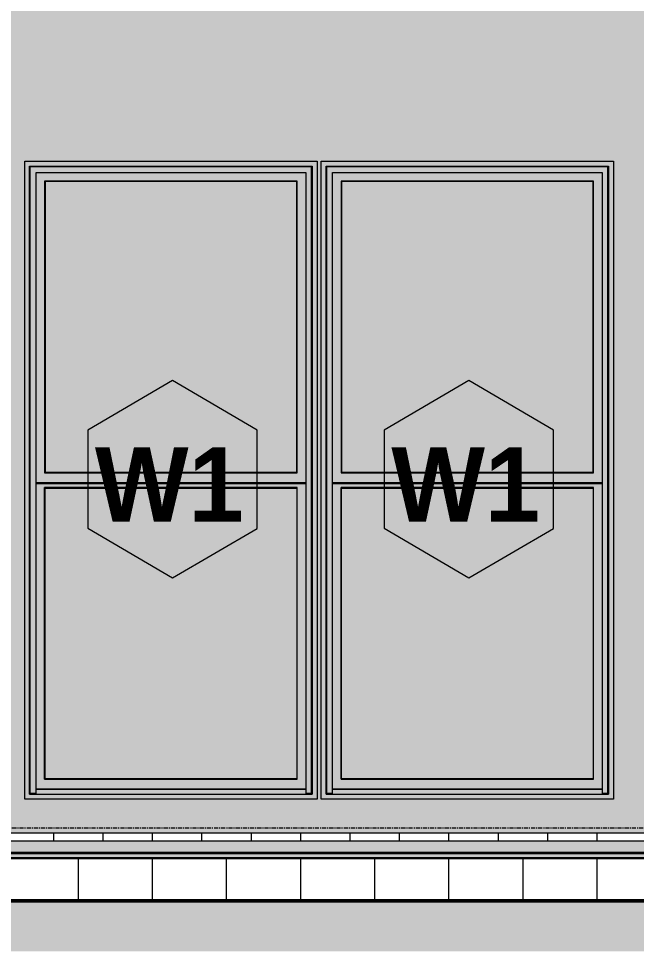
# Model space of a CAD drawing. Header units: inches. Extents: x -4168 to 4202, y -264 to 629.
# Drawn here: x -3672.8 to -3597.8, y -15 to 98.3 of the extents above; entities that cross this region are included whole.
import ezdxf

# ---------------------------------------------------------------- set-up
doc = ezdxf.new("R2010")
doc.units = ezdxf.units.IN
doc.header["$MEASUREMENT"] = 0
doc.linetypes.add('Grid Line 1_2_', pattern=[0.8749999999999999, 0.4999999999999999, -0.125, 0.125, -0.125])
for name, color, linetype, lineweight in [('0-1', 7, 'Continuous', 5), ('0-2', 7, 'Continuous', 9), ('A-FLOR-2', 192, 'Continuous', 9), ('A-FLOR-LEVL-1', 51, 'Grid Line 1_2_', 9), ('A-FLOR-MCUT', 51, 'Continuous', 13), ('A-FLOR-PATT-1', 252, 'Continuous', 9), ('A-GLAZ-1', 151, 'Continuous', 9), ('A-GLAZ-IDEN', 152, 'Continuous', 9), ('A-WALL-3', 113, 'Continuous', 9), ('A-WALL-PATT-3', 111, 'Continuous', 9), ('S-BEAM-2', 7, 'Continuous', 9), ('S-BEAM-4', 10, 'Continuous', 9)]:
    doc.layers.add(name, color=color, linetype=linetype, lineweight=lineweight)
doc.styles.add('Century Gothic_B', font='GOTHICB.TTF', dxfattribs={"height": 8.999999999999991})

# ---------------------------------------------------------------- blocks, each defined once
blk = doc.blocks.new('034100 - Precast Structural Concrete - Solid Plank - 12_-1863259-BUILDING ELEVATION - WEST')
at = {"layer": 'S-BEAM-4'}
blk.add_hatch(color=256, dxfattribs=at).paths.add_polyline_path([(-3579.323736679695, -14.9999999999998), (-3491.323736679719, -14.99999999999991), (-3491.323736679719, -8.75000000000509), (-3819.323736679696, -8.750000000005027), (-3819.323736679696, -3.750000000005141), (-3491.323736679719, -3.750000000005203), (-3491.323736679719, -2.999999999995654), (-3823.323736679697, -2.999999999995578), (-3823.323736679697, -14.99999999999984), (-3820.398074297922, -14.99999999999797), (-3819.323736679696, -14.46552403708816), (-3820.174678673276, -14.99999999999797), (-3586.948736679697, -14.99999999999789)], flags=0)
at = {"layer": 'S-BEAM-2'}
blk.add_line((-3491.323736679719, -3.000000000000036), (-3823.323736679695, -2.999999999995515), dxfattribs=at)
blk = doc.blocks.new('CTR - 1st Phase - Structure_rvt-1-BUILDING ELEVATION - WEST')
at = {"layer": '0-2'}
blk.add_blockref('034100 - Precast Structural Concrete - Solid Plank - 12_-1863259-BUILDING ELEVATION - WEST', (0, 0), dxfattribs=at)
blk = doc.blocks.new('Window-Double_Hung-Marvin-Essential - ESDH3066 - 1st Floor-3357216-BUILDING ELEVATION - WEST')
at = {"layer": 'A-GLAZ-1'}
h = blk.add_hatch(color=256, dxfattribs=at)
h.paths.add_polyline_path([(-3403.885582870188, 3.500000000000064), (-3368.973736679711, 3.500000000000064), (-3368.973736679711, 81.00000000000017), (-3404.473736679711, 81.00000000000017), (-3404.473736679711, 3.500000000000064)], flags=0)
h.paths.add_polyline_path([(-3369.641172696485, 4.088299594756911), (-3403.885582870188, 4.088299594757082), (-3403.848736679712, 80.41184619047647), (-3369.561890489235, 80.41184619047596), (-3369.561890489235, 4.088299594773112)], flags=0)
for points in [[(-3403.885482633855, 4.088399699746851), (-3403.806300662938, 4.169147908127236), (-3403.806300662938, 80.33256398322777), (-3403.885582870188, 80.41184619047749), (-3403.885482737709, 4.167477916120966)], [(-3403.806300662938, 80.33256398322641), (-3369.598736679711, 80.37500000000006), (-3369.598736679711, 80.41184619047647), (-3403.848736679712, 80.37500000000006)], [(-3403.098986679716, 4.167477916120966), (-3403.098986679716, 79.62525000001051), (-3370.348486679707, 79.62525000000454), (-3370.348486679707, 4.167477916121136), (-3369.641172696485, 4.167477916121136), (-3369.641172696485, 80.33256398322641), (-3403.806300662938, 80.33256398322777), (-3403.806300662938, 4.167477916120966), (-3403.442486679712, 4.167477916120966)], [(-3369.561890489235, 4.088299594756911), (-3369.561890489235, 80.41184619047596), (-3369.641172696485, 80.33256398322641), (-3369.641172696485, 4.167477916121136), (-3369.561990725705, 4.088399856071256)], [(-3402.004986679712, 78.53125000000028), (-3371.442486679712, 78.53125000000045), (-3371.442486679712, 78.59196391452917), (-3402.065700594241, 78.591963914529)], [(-3402.065700594241, 43.15803608547163), (-3402.004986679712, 43.21875000000052), (-3402.004986679712, 78.53125000000028), (-3402.065700594241, 78.53125000000028), (-3402.065700594241, 43.21875000000052)], [(-3401.660467851718, 43.21875000000052), (-3371.442486679712, 43.21875000000052), (-3371.442486679712, 78.53125000000045), (-3402.004986679712, 78.53125000000028), (-3402.004986679712, 43.21875000000052)], [(-3371.381772765183, 43.15803608547163), (-3371.381772765183, 78.59196391452917), (-3371.442486679712, 78.53125000000045), (-3371.442486679712, 43.21875000000052)], [(-3371.381772765183, 43.15803608547163), (-3371.442486679712, 43.21875000000052), (-3402.004986679712, 43.21875000000052), (-3402.004986679712, 43.15803608547163), (-3371.442486679712, 43.15803608547163)], [(-3370.942486679711, 41.80698881620498), (-3370.348486679707, 41.80698881620498), (-3370.348486679707, 41.93750000000058), (-3403.098986679716, 41.93750000000058), (-3403.098986679716, 41.80698881620498), (-3371.381772765183, 41.80698881620498)], [(-3371.442486679712, 41.28125000000041), (-3371.442486679712, 41.34196391452929), (-3402.065700594241, 41.34196391452929), (-3402.004986679712, 41.28125000000058), (-3401.660467851718, 41.28125000000058)], [(-3402.065700594241, 5.908036085471061), (-3402.004986679712, 5.96874999999978), (-3402.004986679712, 41.28125000000058), (-3402.065700594241, 41.28125000000058), (-3402.065700594241, 5.968750000000291)], [(-3402.004986679712, 5.96874999999978), (-3371.442486679712, 5.968750000000291), (-3371.442486679712, 41.28125000000058), (-3402.004986679712, 41.28125000000058), (-3402.004986679712, 12.50630182584172)], [(-3371.381772765183, 5.908036085471231), (-3371.381772765183, 41.34196391452929), (-3371.442486679712, 41.28125000000041), (-3371.442486679712, 5.968750000000121)], [(-3402.065700594241, 5.908036085471061), (-3371.381772765183, 5.908036085471231), (-3371.442486679712, 5.968750000000121), (-3402.004986679712, 5.96874999999978)], [(-3403.885582870188, 4.088299594756911), (-3403.806300662938, 4.088299594756911), (-3369.562026974504, 4.088299594756911), (-3369.641172696485, 4.167477916121136), (-3370.348486679707, 4.187008345490888), (-3370.348486679707, 4.659291752848908), (-3403.098986679716, 4.654629252108982), (-3403.098986679716, 4.167477916120966), (-3403.806300662938, 4.167477916120966), (-3403.885482633855, 4.088399699746851)], [(-3403.885582870188, 4.088299594756911), (-3403.885482633855, 4.088399699746851), (-3403.885582870188, 4.167477916120966)]]:
    blk.add_hatch(color=256, dxfattribs=at).paths.add_polyline_path(points, flags=0)
h = blk.add_hatch(color=256, dxfattribs=at)
h.paths.add_polyline_path([(-3403.098986679716, 41.93750000000058), (-3370.348486679707, 41.94466342962631), (-3370.348486679707, 79.62525000000471), (-3403.098986679716, 79.62525000000471), (-3403.098986679716, 42.12474999999609)], flags=0)
h.paths.add_polyline_path([(-3371.381772765183, 43.15803608546771), (-3402.065700594241, 43.1580360854718), (-3402.065700594241, 78.59196391452883), (-3371.381772765183, 78.59196391452917), (-3371.381772765183, 48.4020518258418)], flags=0)
h = blk.add_hatch(color=256, dxfattribs=at)
h.paths.add_polyline_path([(-3384.901967851717, 4.687500000000178), (-3370.348486679707, 4.687500000000178), (-3370.348486679707, 41.80698881620498), (-3403.098986679716, 41.78125000000268), (-3403.098986679716, 4.687500000000178), (-3401.660467851718, 4.687500000000178)], flags=0)
h.paths.add_polyline_path([(-3402.065700594241, 5.908036085471061), (-3402.065700594241, 41.3419639145264), (-3371.381772765183, 41.34196391452929), (-3371.381772765183, 5.908036085471061), (-3401.660467851718, 5.908036085471231)], flags=0)
for p, q in [((-3403.885482766586, 4.088299594756813), (-3403.885582870187, 80.41184619047623)), ((-3403.806300662937, 80.33256398322638), (-3403.885582870187, 80.41184619047624)), ((-3403.885582870187, 80.41184619047624), (-3369.561890489234, 80.41184619047624)), ((-3403.806300662937, 4.167477916121006), (-3403.806300662937, 80.33256398322638)), ((-3369.641172696484, 80.33256398322638), (-3403.806300662937, 80.33256398322638)), ((-3403.098986679715, 4.167477916121011), (-3403.098986679715, 79.62525000000456)), ((-3403.098986679715, 79.62525000000456), (-3370.348486679706, 79.62525000000456)), ((-3370.348486679706, 79.62525000000456), (-3370.348486679706, 4.167477916121008)), ((-3369.641172696484, 80.33256398322638), (-3369.561890489234, 80.41184619047624)), ((-3369.641172696484, 4.167477916121032), (-3369.641172696484, 80.33256398322638)), ((-3369.561890489234, 80.41184619047624), (-3369.561890489234, 4.088299594756815)), ((-3402.06570059424, 78.59196391452889), (-3402.004986679711, 78.53125000000001)), ((-3402.06570059424, 78.59196391452889), (-3402.06570059424, 43.1580360854715)), ((-3371.381772765182, 78.59196391452889), (-3402.06570059424, 78.59196391452889)), ((-3371.442486679711, 78.53125000000001), (-3402.004986679711, 78.53125000000001)), ((-3402.004986679711, 78.53125000000001), (-3402.004986679711, 43.21875000000038)), ((-3371.381772765182, 78.59196391452889), (-3371.442486679711, 78.53125000000001)), ((-3371.442486679711, 43.21875000000037), (-3371.442486679711, 78.53125000000003)), ((-3371.381772765182, 43.1580360854715), (-3371.381772765182, 78.59196391452889)), ((-3402.004986679711, 43.21875000000038), (-3402.06570059424, 43.1580360854715)), ((-3402.06570059424, 43.1580360854715), (-3371.381772765182, 43.1580360854715)), ((-3402.004986679711, 43.21875000000038), (-3371.442486679711, 43.21875000000038)), ((-3371.381772765182, 43.1580360854715), (-3371.442486679711, 43.21875000000037)), ((-3370.348486679706, 41.93750000000038), (-3403.098986679715, 41.93750000000038)), ((-3370.348486679706, 41.80698881620492), (-3403.098986679715, 41.80698881620492)), ((-3371.381772765182, 41.34196391452925), (-3402.06570059424, 41.34196391452925)), ((-3402.06570059424, 41.34196391452925), (-3402.004986679711, 41.28125000000038)), ((-3402.06570059424, 5.908036085471268), (-3402.06570059424, 41.34196391452925)), ((-3402.004986679711, 41.28125000000038), (-3371.442486679711, 41.28125000000038)), ((-3402.004986679711, 5.968750000000137), (-3402.004986679711, 41.28125000000038)), ((-3371.442486679711, 41.28125000000038), (-3371.381772765182, 41.34196391452925)), ((-3371.442486679711, 41.28125000000038), (-3371.442486679711, 5.968750000000131)), ((-3371.381772765182, 5.908036085471268), (-3371.381772765182, 41.34196391452925)), ((-3402.004986679711, 5.968750000000137), (-3402.06570059424, 5.908036085471266)), ((-3402.06570059424, 5.908036085471266), (-3371.381772765182, 5.908036085471266)), ((-3371.442486679711, 5.968750000000134), (-3402.004986679711, 5.968750000000134)), ((-3371.442486679711, 5.968750000000137), (-3371.381772765182, 5.908036085471263)), ((-3370.348486679706, 4.687500000000146), (-3403.098986679715, 4.687500000000143)), ((-3370.348486679706, 4.65929175284866), (-3403.098986679715, 4.65929175284866)), ((-3403.885582870187, 4.088299594756813), (-3369.561890489234, 4.088299594756813)), ((-3403.806300662937, 4.167477916121008), (-3403.885482633718, 4.088295945340161)), ((-3403.098986679715, 4.167477916121008), (-3403.806300662937, 4.167477916121008)), ((-3369.641172696484, 4.16747791612103), (-3370.348486679706, 4.16747791612103)), ((-3369.56199437512, 4.088299594756733), (-3369.641172696484, 4.16747791612103))]:
    blk.add_line(p, q, dxfattribs=at)
blk = doc.blocks.new('Window Tag - ONE-2920521-BUILDING ELEVATION - WEST')
at = {"layer": 'A-GLAZ-IDEN'}
for p, q in [((-2120.305768130986, 200.3712466953369), (-2130.589500966065, 194.3157391837345)), ((-2110.034286366697, 194.3205328521153), (-2120.305768130986, 200.3712466953369)), ((-2130.589500966065, 194.3157391837345), (-2130.589500966065, 182.4291773866557)), ((-2110.034286366697, 182.3814107958731), (-2110.034286366697, 194.3205328521153)), ((-2130.589500966065, 182.4291773866557), (-2120.305768130986, 176.3712466953369)), ((-2120.305768130986, 176.3712466953369), (-2110.034286366697, 182.3814107958731))]:
    blk.add_line(p, q, dxfattribs=at)

msp = doc.modelspace()

# ---------------------------------------------------------------- hatches: boundary and pattern name
at = {"layer": 'A-FLOR-PATT-1'}
h = msp.add_hatch(dxfattribs=at)
h.set_pattern_fill('FP_8', color=256, style=0, pattern_type=2)
h.set_pattern_definition([(90, (-2936.56, 0), (-6, 3.673940397442059e-16), [])])
h.paths.add_polyline_path([(-2128.014467851716, -1.625000000005002), (-2098.698736679716, -1.625000000005002), (-2098.698736679716, -0.625000000005059), (-2253.923736679713, -0.625000000005059), (-2253.923736679713, -1.625000000005002), (-2161.531467851716, -1.625000000005002)], flags=0)
h.paths.add_polyline_path([(-3807.040820013094, -1.625000000005002), (-2632.323736679732, -1.625000000005002), (-2632.349835890547, -0.625000000005059), (-3819.323736679696, -0.625000000005059), (-3819.323736679696, -1.625000000005002), (-3807.673736679707, -1.625000000005002)], flags=0)
h = msp.add_hatch(dxfattribs=at)
h.set_pattern_fill('FP_10', color=256, style=0, pattern_type=2)
h.set_pattern_definition([(216.87, (-2930.162, 15.994), (47.98094285780206, 31.98708571402424), [7.997000000000001, -71.971]), (206.565, (-2920.566, 11.196), (-15.99371410196689, -15.9941327437453), [17.881, -17.881]), (198.435, (-2920.566, 3.199), (-31.9867404745119, -15.99388029266887), [10.115, -40.46099999999999])])
h.paths.add_polyline_path([(-2128.014467851716, -3.125000000005002), (-2098.698736679716, -3.125000000005002), (-2098.698736679716, -1.625000000005002), (-2253.923736679713, -1.625000000005002), (-2253.923736679713, -3.125000000005002), (-2161.531467851716, -3.125000000005002)], flags=0)
h.paths.add_polyline_path([(-3491.323736679719, -3.125000000005002), (-2632.323736679732, -3.125000000005002), (-2632.323736679732, -1.625000000005002), (-3819.323736679696, -1.625000000005002), (-3819.323736679696, -2.999999999995566), (-3491.323736679719, -2.999999999995566)], flags=0)
h = msp.add_hatch(dxfattribs=at)
h.set_pattern_fill('FP_9', color=256, style=0, pattern_type=2)
h.set_pattern_definition([(0, (-2936.56, 0), (0, 9), []), (90, (-2936.56, 0), (-9, 5.51091059616309e-16), [])])
h.paths.add_polyline_path([(-2848.629967851717, -8.750000000005), (-1940.32373667968, -8.750000000005), (-1940.32373667968, -3.750000000005115), (-3819.323736679696, -3.750000000005115), (-3819.323736679696, -8.750000000005), (-2865.388467851717, -8.750000000005)], flags=0)
at = {"layer": 'A-WALL-PATT-3'}
h = msp.add_hatch(dxfattribs=at)
h.set_pattern_fill('FP_11', color=256, style=0, pattern_type=2)
h.set_pattern_definition([(0, (-3827.636, -29.2), (0, 4), []), (90, (-3827.636, -29.2), (-7.999999999999999, 8), [4, -28]), (90, (-3811.636, -25.2), (-7.999999999999999, 8), [4, -28])])
h.paths.add_polyline_path([(-3816.212486679732, -0.625000000005059), (-3309.473736679709, -0.625000000005059), (-3309.473736679713, 81.00000000000016), (-3271.973736679714, 81.00000000000016), (-3271.97373667971, -0.625000000005059), (-3147.373736679709, -0.625000000005059), (-3147.373736679709, 23.31249999999977), (-3173.686236679475, 23.31249999999977), (-3173.686236679475, 68.31250000000027), (-3144.686236679475, 68.31250000000027), (-3144.686236679475, 35.99999999999999), (-3129.561236679547, 35.99999999999999), (-3129.561236679547, 68.31250000000027), (-3100.561236679547, 68.31250000000027), (-3100.561236679547, 23.31249999999977), (-3126.873736679706, 23.31249999999977), (-3126.873736679706, -0.625000000005059), (-3002.273736679711, -0.625000000005059), (-3002.273736679711, 81.00000000000016), (-2964.77373667971, 81.00000000000016), (-2964.773736679711, -0.625000000005059), (-2945.7737366797, -0.625000000005059), (-2945.7737366797, 35.99999999999999), (-2925.273736679696, 35.99999999999999), (-2925.273736679696, -0.625000000005059), (-2906.273736679714, -0.625000000005059), (-2906.273736679713, 80.99999999999999), (-2868.773736679715, 80.99999999999999), (-2868.773736679715, -0.625000000005059), (-2768.7737366797, -0.625000000005059), (-2768.7737366797, 35.99999999999999), (-2749.561236679523, 35.99999999999999), (-2749.561236679523, 68.31250000000044), (-2720.561236679523, 68.31250000000044), (-2720.561236679522, 23.3124999999996), (-2748.273736679696, 23.3124999999996), (-2748.273736679696, -0.625000000005059), (-2642.548736678053, -0.625000000005059), (-2642.548736678053, 109.2499999999874), (-3823.198736679733, 109.2499999999874), (-3823.198736679733, 41.74999999999971), (-3821.823736679697, 41.74999999999971), (-3821.823736679697, 42.00000000000016), (-3818.823736679697, 42.00000000000016), (-3818.823736679697, 35.9999999999988), (-3807.673736679707, 35.9999999999988), (-3807.673736679707, 81.00000000000016), (-3772.173736679707, 81.00000000000016), (-3772.173736679707, 3.500000000000056), (-3807.673736679707, 3.500000000000056), (-3807.673736679707, 34.4999999999988), (-3818.823736679697, 34.50000000000204), (-3818.823736679697, -0.625000000005059), (-3817.52614052589, -0.625000000005059)], flags=0)
h.paths.add_polyline_path([(-3321.284012860121, -1.364242052659392e-12), (-3324.24873667971, -1.364242052659392e-12), (-3324.24873667971, 35.99999999999999), (-3316.24873667971, 35.99999999999999), (-3316.24873667971, -1.364242052659392e-12), (-3320.24873667971, -1.364242052659392e-12)], flags=0)
h.paths.add_polyline_path([(-2701.748736679761, 0), (-2701.748736679761, 88.0000000000001), (-2661.748736679761, 87.99999999999925), (-2661.748736679761, 0), (-2699.748736679761, 0)], flags=0)
h.paths.add_polyline_path([(-3822.4112267478, 1.260923303210063), (-3821.823736679697, 1.260923303210063), (-3821.823736679697, 1.760923303209949), (-3823.198736679733, 1.760923303209949), (-3823.198736679733, 1.260923303210063)], flags=0)
h.paths.add_polyline_path([(-3368.973736679711, 3.499999999999886), (-3404.473736679711, 3.500000000000056), (-3404.473736679711, 81.00000000000016), (-3368.973736679711, 81.00000000000016), (-3368.973736679711, 12.50630182584172)], flags=0)
h.paths.add_polyline_path([(-3644.658717851718, 3.500000000000056), (-3672.073736679708, 3.500000000000056), (-3672.073736679708, 81.00000000000016), (-3636.573736679709, 81.00000000000016), (-3636.573736679708, 3.500000000000056)], flags=0)
h.paths.add_polyline_path([(-3007.835717851717, 3.500000000000056), (-3040.023736679711, 3.500000000000056), (-3040.023736679713, 81.00000000000016), (-3002.648736679712, 81.00000000000016), (-3002.648736679712, 3.500000000000056), (-3004.523736679712, 3.500000000000056)], flags=0)
h.paths.add_polyline_path([(-2831.871467851717, 3.500000000000056), (-2868.398736679715, 3.500000000000056), (-2868.398736679715, 80.99999999999999), (-2795.023736679714, 80.99999999999999), (-2795.023736679714, 3.500000000000056), (-2831.023736679714, 3.500000000000056)], flags=0)
h.paths.add_polyline_path([(-3636.073736679708, 3.500000000000056), (-3636.073736679706, 80.99999999999999), (-3600.573736679708, 81.00000000000016), (-3600.573736679708, 3.500000000000056), (-3627.900217851718, 3.500000000000056)], flags=0)
h.paths.add_polyline_path([(-3267.592467851717, 3.500000000000056), (-3271.59873667971, 3.500000000000056), (-3271.59873667971, 81.00000000000016), (-3234.223736679709, 81.00000000000016), (-3234.223736679709, 3.500000000000056), (-3250.833967851717, 3.500000000000056)], flags=0)
h.paths.add_polyline_path([(-3821.823736679697, 7.260923303210062), (-3821.823736679697, 7.760923303209949), (-3823.198736679733, 7.760923303209949), (-3823.198736679733, 7.260923303210062)], flags=0)
h.paths.add_polyline_path([(-3823.198736679733, 13.26092330321006), (-3821.823736679697, 13.26092330321006), (-3821.823736679697, 13.76092330320995), (-3823.198736679733, 13.76092330320995), (-3823.198736679733, 13.51092330321035)], flags=0)
h.paths.add_polyline_path([(-3444.122294043763, 16.87499999999505), (-3476.122294043763, 16.87499999999505), (-3476.122294043763, 64.874999999993), (-3412.122294043762, 64.874999999993), (-3412.122294043762, 16.87499999999505), (-3438.316801195827, 16.87499999999505)], flags=0)
h.paths.add_polyline_path([(-3823.198736679733, 19.26092330321006), (-3821.823736679697, 19.26092330321006), (-3821.823736679697, 19.76092330320995), (-3823.198736679733, 19.76092330320995), (-3823.198736679733, 19.51092330321034)], flags=0)
h.paths.add_polyline_path([(-3508.335943710946, 23.3124999999996), (-3516.223736679506, 23.3124999999996), (-3516.223736679507, 68.31250000000044), (-3487.223736679506, 68.31250000000044), (-3487.223736679506, 23.3124999999996), (-3502.211467851718, 23.3124999999996)], flags=0)
h.paths.add_polyline_path([(-3823.198736679733, 25.26092330321006), (-3821.823736679697, 25.26092330321006), (-3821.823736679697, 25.76092330320995), (-3823.198736679733, 25.76092330320995), (-3823.198736679733, 25.51092330321034)], flags=0)
h.paths.add_polyline_path([(-3821.823736679697, 31.26092330321006), (-3821.823736679697, 31.76092330320995), (-3823.198736679733, 31.76092330320995), (-3823.198736679733, 31.26092330321006)], flags=0)
h.paths.add_polyline_path([(-3821.823736679697, 37.26092330321006), (-3821.823736679697, 37.76092330320994), (-3823.198736679733, 37.76092330320994), (-3823.198736679733, 37.26092330321006)], flags=0)
h.paths.add_polyline_path([(-2953.237994327202, 85.70215134330759), (-2953.619575832759, 85.71494574250453), (-2953.426969527919, 85.70215134330759), (-2953.239210817119, 85.70215134330759)], flags=0)
h.paths.add_polyline_path([(-2949.716185328083, 77.38397456908477), (-2957.706288031348, 77.38397456908665), (-2957.706288031348, 77.9781333820578), (-2957.460086093095, 77.97813338205746), (-2957.403778123009, 79.23827610225077), (-2957.388099809263, 79.41769599299947), (-2957.058266411655, 80.99999999999999), (-2956.746507694861, 81.95442841660257), (-2955.927459376361, 82.89544405561814), (-2955.160348712603, 83.40622237374536), (-2955.160348712604, 83.65622237374531), (-2954.966204513126, 83.65622237374531), (-2954.907698846295, 83.72377889873427), (-2955.092792187615, 83.72377889873427), (-2955.063276612865, 85.2237788987341), (-2954.907698846295, 85.2237788987341), (-2955.000245516955, 85.29133542372305), (-2955.160348712603, 85.29133542372323), (-2955.160348712603, 85.54133542372334), (-2955.063276612865, 85.54133542372317), (-2954.966204513126, 85.63818471136425), (-2954.317170914708, 85.72711764224856), (-2954.462328404414, 85.71015546967179), (-2954.479749444321, 85.74397658018601), (-2954.505589541264, 85.76093430238369), (-2954.601515949842, 85.74397658018601), (-2954.610238393403, 85.81422134921148), (-2954.65485663998, 85.83203404021445), (-2954.610238393403, 85.9274556913408), (-2954.302790455105, 87.83048218061309), (-2954.836236679712, 88.05144284164253), (-2955.302226937382, 88.4090097424879), (-2955.659793838227, 88.87500000015619), (-2955.884569788862, 89.41765714867675), (-2955.961236679712, 90.00000000015739), (-2955.884569788862, 90.58234285163802), (-2955.659793838227, 91.12500000015756), (-2955.302226937382, 91.59099025782653), (-2954.836236679711, 91.94855715867241), (-2954.293579531192, 92.1733331093075), (-2953.711236679711, 92.25000000015704), (-2953.128893828231, 92.17333310930717), (-2952.586236679711, 91.94855715867173), (-2952.120246422042, 91.5909902578267), (-2951.762679521197, 91.12500000015687), (-2951.537903570562, 90.5823428516375), (-2951.461236679712, 90.00000000015585), (-2951.537903570562, 89.41765714867607), (-2951.762679521197, 88.87500000015636), (-2952.120246422042, 88.4090097424879), (-2952.586236679712, 88.05144284164253), (-2953.119066516199, 87.82666689100658), (-2952.767616719448, 85.86413256144799), (-2952.76954831013, 85.7993510093742), (-2952.86609738121, 85.7966984102873), (-2952.86609738121, 85.75100734035207), (-2952.86609738121, 85.70820346616925), (-2953.21347323136, 85.70698075045429), (-2953.020458925763, 85.70195565206096), (-2952.422227842473, 85.61862439143339), (-2952.310088639056, 85.54133542372249), (-2952.262124646823, 85.54133542372249), (-2952.262124646823, 85.29133542372237), (-2952.456268846301, 85.29133542372254), (-2952.514774513133, 85.22377889873376), (-2952.329681171812, 85.21523155692181), (-2952.359196746562, 83.72377889873341), (-2952.514774513133, 83.72377889873358), (-2952.418059754827, 83.65622237374463), (-2952.262124646823, 83.65622237374463), (-2952.262124646823, 83.40622237374451), (-2951.386084132681, 82.81133623894264), (-2950.666689339565, 81.92602943225391), (-2950.277791385945, 80.66195218800242), (-2950.034373550477, 79.41769599548734), (-2949.962387266336, 77.9781333820561), (-2949.716185328083, 77.9781333820561)], flags=0)
h.paths.add_polyline_path([(-3687.012994326963, 85.70215134331424), (-3687.394575832521, 85.71494574251118), (-3687.201969527681, 85.70215134331424), (-3687.014210816881, 85.70215134331424)], flags=0)
h.paths.add_polyline_path([(-3684.189553832476, 77.38397456909125), (-3691.481288031109, 77.38397456909313), (-3691.481288031109, 77.97813338206429), (-3691.235086092856, 77.97813338206412), (-3691.178778122771, 79.23827610225742), (-3691.163099809024, 79.41769599300612), (-3690.833266411419, 81.00000000000016), (-3690.521507694622, 81.95442841660905), (-3689.702459376123, 82.8954440556248), (-3688.935348712365, 83.40622237375185), (-3688.935348712365, 83.65622237375179), (-3688.741204512888, 83.65622237375179), (-3688.682698846056, 83.72377889874075), (-3688.867792187376, 83.72377889874075), (-3688.838276612626, 85.22377889874058), (-3688.682698846056, 85.22377889874058), (-3688.775245516716, 85.29133542372954), (-3688.935348712365, 85.2913354237297), (-3688.935348712365, 85.54133542372982), (-3688.838276612626, 85.54133542372965), (-3688.741204512887, 85.63818471137073), (-3688.092170914469, 85.72711764225504), (-3688.237328404175, 85.71015546967844), (-3688.254749444082, 85.7439765801925), (-3688.280589541026, 85.76093430239), (-3688.376515949604, 85.7439765801925), (-3688.385238393164, 85.8142213492183), (-3688.429856639741, 85.83203404022025), (-3688.385238393164, 85.92745569134745), (-3688.077790454865, 87.83048218061957), (-3688.611236679473, 88.051442841649), (-3689.077226937143, 88.40900974249438), (-3689.434793837987, 88.8750000001625), (-3689.659569788623, 89.4176571486834), (-3689.736236679473, 90.00000000016455), (-3689.659569788623, 90.58234285164518), (-3689.434793837987, 91.12500000016404), (-3689.077226937143, 91.59099025783301), (-3688.611236679472, 91.94855715867924), (-3688.068579530953, 92.17333310931433), (-3687.486236679473, 92.2500000001637), (-3686.903893827991, 92.17333310931399), (-3686.361236679473, 91.94855715867838), (-3685.895246421803, 91.59099025783301), (-3685.537679520958, 91.12500000016284), (-3685.312903570323, 90.58234285164416), (-3685.236236679473, 90.00000000016335), (-3685.312903570323, 89.41765714868238), (-3685.537679520959, 88.87500000016284), (-3685.895246421803, 88.4090097424942), (-3686.361236679473, 88.051442841649), (-3686.89406651596, 87.82666689101323), (-3686.542616719209, 85.86413256145396), (-3686.544548309891, 85.79935100938103), (-3686.641097380972, 85.79669841029396), (-3686.641097380972, 85.75100734035838), (-3686.641097380972, 85.70820346617573), (-3686.988473231121, 85.70698075046094), (-3686.795458925525, 85.70195565206778), (-3686.197227842234, 85.6186243914402), (-3686.085088638817, 85.54133542372897), (-3686.037124646585, 85.54133542372897), (-3686.037124646585, 85.29133542372902), (-3686.231268846062, 85.2913354237292), (-3686.289774512894, 85.22377889874006), (-3686.104681171574, 85.22377889874006), (-3686.134196746324, 83.72377889874006), (-3686.281925851527, 83.71471604523428), (-3686.231268846062, 83.6562223737511), (-3686.037124646585, 83.6562223737511), (-3686.037124646585, 83.40622237375116), (-3685.161084132442, 82.8113362389493), (-3684.441689339326, 81.92602943225988), (-3684.052791385705, 80.66195218800753), (-3683.809373550238, 79.41769599549382), (-3683.737387266097, 77.97813338206258), (-3683.491185327845, 77.97813338206258), (-3683.491185327845, 77.38397456909125), (-3684.091530762516, 77.38397456909125)], flags=0)
h.paths.add_polyline_path([(-2649.151275577062, 85.70215134331407), (-2649.53285708262, 85.71494574251084), (-2649.34025077778, 85.70215134331407), (-2649.152492066979, 85.70215134331407)], flags=0)
h.paths.add_polyline_path([(-2652.905461785785, 77.3839745690921), (-2653.619569281206, 77.3839745690921), (-2653.619569281206, 77.97813338206309), (-2653.373367342953, 77.97813338206309), (-2653.317059372868, 79.23827610225639), (-2653.301381059121, 79.41769599300493), (-2652.921200776575, 81.15413361387088), (-2652.612315815717, 82.01132301294204), (-2651.840740626221, 82.89544405562428), (-2651.073629962464, 83.40622237375133), (-2651.073629962464, 83.65622237375128), (-2650.879485762986, 83.65622237375128), (-2650.820980096154, 83.7237788987404), (-2651.006073437475, 83.7237788987404), (-2650.976557862725, 85.22377889874024), (-2650.820980096154, 85.22377889874024), (-2650.913526766815, 85.2913354237292), (-2651.073629962464, 85.2913354237292), (-2651.073629962464, 85.54133542372914), (-2650.976557862725, 85.54133542372914), (-2650.879485762986, 85.63818471137022), (-2650.230452164568, 85.7271176422547), (-2650.375609654274, 85.71015546967793), (-2650.393030694182, 85.74397658019198), (-2650.418870791124, 85.76093430238983), (-2650.514797199703, 85.74397658019198), (-2650.523519643264, 85.81422134921779), (-2650.568137889839, 85.83203404022076), (-2650.523519643264, 85.92745569134694), (-2650.216071704966, 87.83048218061906), (-2650.749517929573, 88.0514428416485), (-2651.215508187243, 88.40900974249386), (-2651.573075088088, 88.87500000016301), (-2651.797851038724, 89.41765714868289), (-2651.874517929574, 90.00000000016352), (-2651.797851038724, 90.58234285164433), (-2651.573075088088, 91.12500000016387), (-2651.215508187243, 91.59099025783318), (-2650.749517929574, 91.94855715867872), (-2650.206860781054, 92.17333310931416), (-2649.624517929573, 92.25000000016352), (-2649.042175078093, 92.17333310931399), (-2648.499517929574, 91.94855715867855), (-2648.033527671904, 91.59099025783335), (-2647.675960771059, 91.12500000016404), (-2647.451184820425, 90.58234285164637), (-2647.374517929574, 90.00000000016387), (-2647.451184820423, 89.41765714868306), (-2647.675960771058, 88.87500000016352), (-2648.033527671904, 88.40900974249386), (-2648.499517929573, 88.05144284164952), (-2649.03234776606, 87.82666689101323), (-2648.680897969308, 85.86413256145362), (-2648.68282955999, 85.7993510093812), (-2648.779378631071, 85.79669841029396), (-2648.779378631071, 85.75100734035856), (-2648.779378631071, 85.7082034661759), (-2649.12675448122, 85.70698075046077), (-2648.933740175623, 85.70195565206795), (-2648.335509092332, 85.61862439143952), (-2648.242962421672, 85.54133542372914), (-2648.175405896684, 85.54133542372914), (-2648.175405896684, 85.2913354237292), (-2648.369550096161, 85.2913354237292), (-2648.428055762993, 85.22377889874024), (-2648.242962421672, 85.22377889874024), (-2648.272477996422, 83.7237788987404), (-2648.428055762993, 83.7237788987404), (-2648.331341004687, 83.65622237375128), (-2648.175405896684, 83.65622237375128), (-2648.175405896684, 83.40622237375133), (-2647.29936538254, 82.81133623894947), (-2646.579970589423, 81.92602943225971), (-2646.191072635803, 80.66195218800668), (-2645.947654800335, 79.41769599549467), (-2645.875668516194, 77.97813338206326), (-2645.629466577941, 77.97813338206326), (-2645.629466577941, 77.3839745690921), (-2652.654502601574, 77.3839745690921)], flags=0)
h.paths.add_polyline_path([(-2915.162994327223, 85.70215134331782), (-2915.54457583278, 85.71494574251476), (-2915.35196952794, 85.70215134331782), (-2915.16421081714, 85.70215134331782)], flags=0)
h.paths.add_polyline_path([(-2912.241530762775, 77.383974569095), (-2919.631288031369, 77.38397456909688), (-2919.631288031369, 77.97813338206787), (-2919.385086093116, 77.9781333820677), (-2919.328778123031, 79.238276102261), (-2919.313099809284, 79.4176959930097), (-2918.98326641168, 80.99999999999999), (-2918.671507694882, 81.9544284166128), (-2917.852459376382, 82.89544405562837), (-2917.085348712625, 83.4062223737556), (-2917.085348712625, 83.65622237375554), (-2916.891204513147, 83.65622237375554), (-2916.832698846315, 83.7237788987445), (-2917.017792187636, 83.7237788987445), (-2916.988276612886, 85.22377889874433), (-2916.832698846315, 85.22377889874433), (-2916.925245516976, 85.29133542373346), (-2917.085348712624, 85.33309114594458), (-2917.085348712624, 85.54133542373357), (-2916.988276612886, 85.5413354237334), (-2916.891204513147, 85.63818471137465), (-2916.216257351128, 85.72224194254487), (-2916.387328404434, 85.71015546968185), (-2916.404749444343, 85.74397658019625), (-2916.430589541285, 85.76093430239392), (-2916.526515949863, 85.74397658019642), (-2916.535238393424, 85.81422134922188), (-2916.587804576192, 85.81503639346134), (-2916.535238393424, 85.92745569135103), (-2916.227790455125, 87.83048218062315), (-2916.804066330126, 88.08430718828491), (-2917.227226937403, 88.40900974249813), (-2917.584793838247, 88.87500000016608), (-2917.809569788883, 89.41765714868698), (-2917.886236679733, 90.00000000016966), (-2917.809569788883, 90.58234285164808), (-2917.584793838247, 91.12500000016762), (-2917.227226937403, 91.59099025783676), (-2916.761236679732, 91.94855715868316), (-2916.218579531213, 92.17333310931808), (-2915.636236679732, 92.25000000016728), (-2915.053893828252, 92.17333310931757), (-2914.511236679732, 91.94855715868214), (-2914.045246422063, 91.5909902578366), (-2913.687679521217, 91.12500000016676), (-2913.462903570583, 90.58234285164774), (-2913.386236679733, 90.00000000016591), (-2913.462903570583, 89.41765714868596), (-2913.687679521219, 88.87500000016574), (-2914.045246422063, 88.40900974249813), (-2914.511236679733, 88.05144284165276), (-2915.04406651622, 87.82666689101681), (-2914.694548310151, 85.8668739145376), (-2914.694548310151, 85.79935100938461), (-2914.791097381232, 85.79669841029771), (-2914.791097381231, 85.75100734036214), (-2914.791097381231, 85.70820346617948), (-2915.138473231381, 85.70698075046452), (-2914.948192491678, 85.70215134331748), (-2914.361940177383, 85.63666471201559), (-2914.235088639077, 85.54133542373272), (-2914.187124646844, 85.54133542373272), (-2914.187124646844, 85.2913354237326), (-2914.381268846322, 85.29133542373278), (-2914.439774513154, 85.22377889874416), (-2914.254681171833, 85.22377889874416), (-2914.284196746583, 83.72377889874365), (-2914.439774513154, 83.72377889874382), (-2914.343059754848, 83.65622237375486), (-2914.187124646844, 83.65622237375486), (-2914.187124646844, 83.40622237375474), (-2913.311084132702, 82.8113362389527), (-2912.591689339586, 81.92602943226602), (-2912.202791385966, 80.66195218801043), (-2911.959373550498, 79.41769599549757), (-2911.887387266357, 77.97813338206633), (-2911.641185328104, 77.97813338206633), (-2911.641185328104, 77.383974569095), (-2912.123047481789, 77.383974569095)], flags=0)
h.paths.add_polyline_path([(-3319.062994327205, 85.702151343318), (-3319.444575832762, 85.7149457425151), (-3319.251969527922, 85.702151343318), (-3319.064210817122, 85.702151343318)], flags=0)
h.paths.add_polyline_path([(-3316.023047481771, 77.38397456909517), (-3323.531288031352, 77.38397456909705), (-3323.531288031352, 77.97813338206804), (-3323.285086093098, 77.97813338206787), (-3323.228778123013, 79.23827610226117), (-3323.213099809266, 79.41769599300987), (-3322.883266411661, 81.00000000000016), (-3322.571507694863, 81.95442841661297), (-3321.752459376364, 82.89544405562854), (-3320.985348712607, 83.40622237375577), (-3320.985348712607, 83.65622237375571), (-3320.784586796296, 83.66386385494535), (-3320.732698846298, 83.7237788987445), (-3320.917792187618, 83.7237788987445), (-3320.917792187618, 85.2237788987445), (-3320.748432681683, 85.24194676693553), (-3320.791204513129, 85.29133542373346), (-3320.985348712606, 85.29133542373346), (-3320.985348712606, 85.54133542373357), (-3320.888276612868, 85.54133542373357), (-3320.791204513129, 85.63818471137465), (-3320.142170914711, 85.72711764225896), (-3320.287328404417, 85.71015546968219), (-3320.304749444324, 85.74397658019642), (-3320.330589541267, 85.76093430239392), (-3320.426515949845, 85.74397658019642), (-3320.435238393406, 85.81422134922188), (-3320.487804576175, 85.81503639346151), (-3320.435238393406, 85.9274556913512), (-3320.127790455108, 87.83048218062332), (-3320.661236679714, 88.05144284165276), (-3321.127226937385, 88.4090097424983), (-3321.48479383823, 88.87500000016693), (-3321.709569788865, 89.41765714868681), (-3321.786236679715, 90.0000000001683), (-3321.709569788865, 90.58234285164876), (-3321.48479383823, 91.12500000016796), (-3321.127226937385, 91.59099025783694), (-3320.661236679714, 91.94855715868248), (-3320.118579531194, 92.17333310931825), (-3319.536236679714, 92.25000000016745), (-3318.953893828234, 92.17333310931791), (-3318.411236679714, 91.9485571586823), (-3317.867967851718, 91.49027886420946), (-3317.587679521199, 91.1250000001666), (-3317.362903570565, 90.58234285164842), (-3317.286236679714, 90.0000000001654), (-3317.362903570565, 89.41765714868647), (-3317.5876795212, 88.87500000016608), (-3317.945246422044, 88.4090097424983), (-3318.411236679715, 88.05144284165293), (-3318.944066516202, 87.82666689101698), (-3318.592616719451, 85.86413256145873), (-3318.594548310132, 85.79935100938478), (-3318.691097381213, 85.79669841029788), (-3318.691097381213, 85.7510073403623), (-3318.691097381213, 85.70820346617965), (-3319.038473231363, 85.7069807504647), (-3318.845458925766, 85.70195565207153), (-3318.247227842475, 85.61862439144362), (-3318.135088639059, 85.54133542373289), (-3318.087124646826, 85.54133542373289), (-3318.087124646826, 85.29133542373278), (-3318.281268846304, 85.29133542373295), (-3318.339774513136, 85.22377889874416), (-3318.154681171815, 85.22377889874416), (-3318.184196746565, 83.72377889874416), (-3318.339774513136, 83.72377889874416), (-3318.24305975483, 83.65622237375503), (-3318.087124646826, 83.65622237375503), (-3318.087124646826, 83.40622237375491), (-3317.211084132683, 82.81133623895322), (-3316.491689339568, 81.92602943226483), (-3316.102791385948, 80.66195218801197), (-3315.85937355048, 79.41769599549774), (-3315.787387266339, 77.9781333820665), (-3315.541185328086, 77.9781333820665), (-3315.541185328086, 77.38397456909517)], flags=0)

# ---------------------------------------------------------------- linework, layer by layer
at = {"layer": 'A-FLOR-2'}
for p, q in [((-2632.323736679732, -0.6250000000050303), (-3819.323736679696, -0.6250000000050303)), ((-3819.323736679696, -9.000000000005027), (-1943.323736679682, -9.000000000005027))]:
    msp.add_line(p, q, dxfattribs=at)
at = {"layer": 'A-FLOR-LEVL-1'}
msp.add_line((-4167.9644591605, 5.586314020927508e-27), (-1830.948378831805, 1.311951147885686e-27), dxfattribs=at)
at = {"layer": 'A-FLOR-MCUT'}
for p, q in [((-2632.323736679732, -1.62500000000503), (-3819.323736679696, -1.62500000000503)), ((-3819.323736679696, -3.12500000000503), (-1940.323736679681, -3.12500000000503)), ((-1940.323736679681, -3.62500000000503), (-3819.323736679696, -3.62500000000503)), ((-1940.323736679681, -3.75000000000503), (-3819.323736679696, -3.75000000000503)), ((-1940.323736679681, -8.750000000005029), (-3819.323736679696, -8.750000000005029)), ((-1940.323736679681, -8.875000000005029), (-3819.323736679696, -8.875000000005029))]:
    msp.add_line(p, q, dxfattribs=at)
at = {"layer": 'A-WALL-3'}
for p, q in [((-3672.073736679708, 3.500000000000003), (-3672.073736679708, 81.00000000000001)), ((-3672.073736679708, 81.00000000000001), (-3636.573736679708, 81.00000000000001)), ((-3636.573736679708, 81.00000000000001), (-3636.573736679708, 3.500000000000003)), ((-3636.073736679707, 3.500000000000003), (-3636.073736679707, 81.00000000000001)), ((-3636.073736679707, 81.00000000000001), (-3600.573736679708, 81.00000000000001)), ((-3600.573736679707, 81.00000000000001), (-3600.573736679707, 3.500000000000003)), ((-3636.573736679709, 3.500000000000003), (-3672.073736679708, 3.500000000000003)), ((-3600.573736679708, 3.5), (-3636.073736679707, 3.5))]:
    msp.add_line(p, q, dxfattribs=at)

# ---------------------------------------------------------------- block references
at = {"layer": '0-1'}
msp.add_blockref('CTR - 1st Phase - Structure_rvt-1-BUILDING ELEVATION - WEST', (0, 0), dxfattribs=at)
at = {"layer": 'A-GLAZ-1'}
for p in [(-267.5999999999969, 0), (-231.5999999999962, 0)]:
    msp.add_blockref('Window-Double_Hung-Marvin-Essential - ESDH3066 - 1st Floor-3357216-BUILDING ELEVATION - WEST', p, dxfattribs=at)
at = {"layer": 'A-GLAZ-IDEN'}
for p in [(-1533.830468749991, -145.9999999999873), (-1497.83046874999, -145.9999999999873)]:
    msp.add_blockref('Window Tag - ONE-2920521-BUILDING ELEVATION - WEST', p, dxfattribs=at)

# ---------------------------------------------------------------- texts
at = {"layer": 'A-GLAZ-IDEN', "char_height": 8.999999999999991, "width": 22.72499999999998, "attachment_point": 1, "style": 'Century Gothic_B'}
for insert in [(-3663.546457687321, 46.22248983226834), (-3627.54645768732, 46.22248983226834)]:
    msp.add_mtext('W1', dxfattribs=dict(at, insert=insert))

doc.saveas('drawing.dxf')
